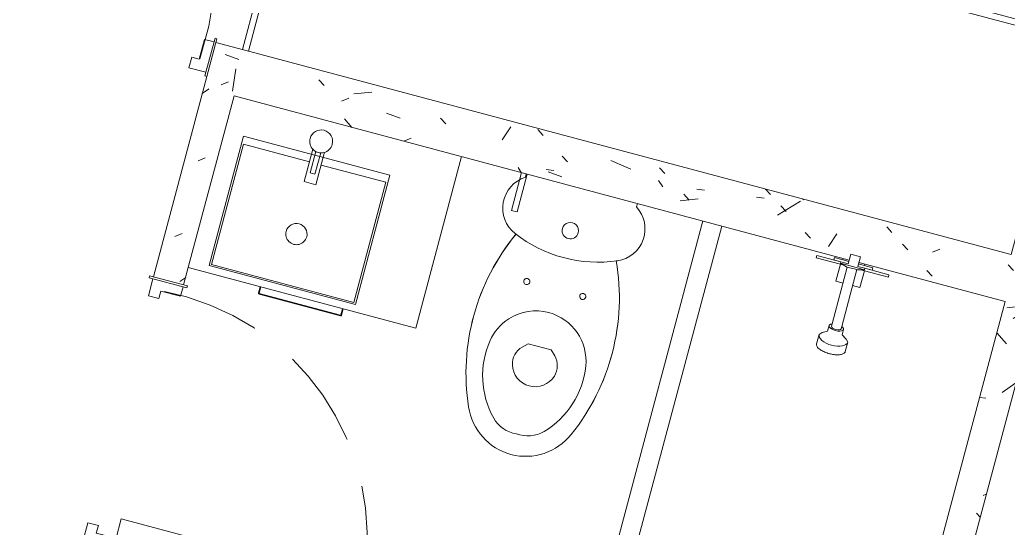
# Model space of a CAD drawing. Header units: metres. Extents: x 689715 to 690980, y 1005284 to 1006835.
# Drawn here: x 690892.673 to 690895.2, y 1005640.16 to 1005641.459 of the extents above; entities that cross this region are included whole.
import ezdxf

# ---------------------------------------------------------------- set-up
doc = ezdxf.new("R2010")
doc.units = ezdxf.units.M
doc.linetypes.add('HIDDEN', pattern=[0.375, 0.25, -0.125])
doc.linetypes.add('PHANTOM', pattern=[2.5, 1.25, -0.25, 0.25, -0.25, 0.25, -0.25])
doc.layers.add('0_HUELLAS CASAS CASTILLA', color=1, linetype='Continuous')
doc.layers.add('0_NUMERO DE LOTE FASE V', color=3, linetype='Continuous')
for name, color, linetype, lineweight in [('Accesorios de tuberías', 7, 'Continuous', 13), ('Aparatos sanitarios', 8, 'Continuous', 13), ('Líneas ocultas', 7, 'HIDDEN', 13), ('Muebles de obra', 8, 'Continuous', 13), ('Muros', 7, 'Continuous', 13), ('Patrón de corte', 7, 'Continuous', 13), ('Puertas', 7, 'Continuous', 13), ('Suelos', 7, 'Continuous', 9)]:
    doc.layers.add(name, color=color, linetype=linetype, lineweight=lineweight)
pattern_1 = [(49.99999999999996, (0, -2.328306436538696e-10), (0.4377584771638401, -0.03836033982117172), [0.04599999999999997, -0.5029999999999996]), (354.9999999999999, (0, -2.328306436538696e-10), (-0.0843952140696779, 0.4580987315439033), [0.037, -0.402]), (100.451, (0.03600000008009374, -0.003000000258907676), (0.3526758939897786, 0.4199401312074266), [0.03899999999999999, -0.427]), (46.18399999999996, (0, 0.121999999973923), (0.6506308650644553, -0.1004214988211121), [0.06899999999999998, -0.7539999999999997]), (96.63599999999995, (0.05400000012014061, 0.113999999826774), (0.570191611846052, 0.5938707988951815), [0.058, -0.6409999999999998]), (351.1839999999999, (0, 0.121999999973923), (0.5697220635397624, 0.5936975411065765), [0.05499999999999999, -0.6039999999999999]), (21, (0.06099999987054616, 0.09100000001490116), (0.3642747293136029, -0.245780230253577), [0.04599999999999997, -0.5029999999999996]), (326, (0.06099999987054616, 0.09100000001490116), (0.1482769546615402, 0.4415777901075864), [0.03699999999999999, -0.4019999999999999]), (71.451, (0.09099999989848584, 0.07100000022910535), (0.512048302653334, 0.1963072483374968), [0.03900000000000001, -0.4270000000000002]), (37.49999999999998, (0, -2.328306436538696e-10), (0.007375797972208928, 0.2022933454275577), [0.02, -0.3769999999999999, 0.02, -0.3879999999999999, -0.4039999999999999]), (37.49999999999998, (0, -2.328306436538696e-10), (0.007375797972208928, 0.2022933454275577), [-0.8059999999999998, 0.02, -0.384]), (7.49999999999994, (0, -2.328306436538696e-10), (0.1600503399492728, 0.2399435114399267), [0.02, -0.2129999999999999, 0.02, -0.3679999999999999, -0.154]), (7.49999999999994, (0, -2.328306436538696e-10), (0.1600503399492728, 0.2399435114399267), [-0.6209999999999999, 0.02, -0.134]), (327.5, (-0.136000000173226, -2.328306436538696e-10), (0.325416223879766, -0.01404568388630395), [0.02, -0.132, 0.02, -0.455, -0.6309999999999999]), (327.5, (-0.136000000173226, -2.328306436538696e-10), (0.325416223879766, -0.01404568388630395), [-0.6279999999999999, 0.02, -0.6109999999999999]), (317.4999999999999, (-0.1970000000437722, -2.328306436538696e-10), (0.3554815006055005, 0.06081860510782444), [0.01999999999999999, -0.1779999999999999, 0.01999999999999999, -0.2959999999999999, -0.4479999999999997]), (317.4999999999999, (-0.1970000000437722, -2.328306436538696e-10), (0.3554815006055005, 0.06081860510782444), [-0.5139999999999997, 0.01999999999999999, -0.4279999999999998])]

# ---------------------------------------------------------------- blocks, each defined once
blk = doc.blocks.new('MUEBLE DE BAÑO - TIPO 0_60-1363452-PLANO CLAVE _8 CASAS EN HILERA_ - Dependent 1')
at = {"layer": 'Muebles de obra'}
for p, q in [((-0.1099999999999944, -0.5304999999999986), (-0.1099999999999946, -0.5140000000000009)), ((-0.1079999999999944, -0.5304999999999986), (-0.1079999999999946, -0.5140000000000009)), ((0.1080000000000054, -0.5140000000000032), (0.1080000000000055, -0.5304999999999966)), ((0.1100000000000056, -0.5304999999999965), (0.1100000000000054, -0.5140000000000031)), ((0.1075000000000056, -0.5309999999999967), (-0.1074999999999945, -0.5309999999999987)), ((-0.1074999999999944, -0.5329999999999986), (0.1075000000000055, -0.5329999999999966))]:
    blk.add_line(p, q, dxfattribs=at)
for centre, radius, start, end in [((-0.1074999999999945, -0.5304999999999988), 0.002499999999999945, 180.0000000000001, 269.9999999999995), ((-0.1074999999999945, -0.5304999999999988), 0.0004999999999999588, 180, 269.9999999999996), ((-0.1074999999999945, -0.5304999999999988), 0.0004999999999999588, 180, 269.9999999999996), ((0.1075000000000056, -0.5304999999999966), 0.0004999999999999866, 269.9999999999996, 0), ((0.1075000000000056, -0.5304999999999966), 0.002500000000000002, 269.9999999999996, 0), ((0.1075000000000056, -0.5304999999999966), 0.0004999999999999866, 269.9999999999996, 0)]:
    blk.add_arc(centre, radius, start, end, dxfattribs=at)
blk = doc.blocks.new('PV_PUERTA SENCILLA - _70 x 2_18-1542281-PLANO CLAVE _8 CASAS EN HILERA_ - Dependent 1')
at = {"layer": 'Líneas ocultas', "color": 253}
for p, q in [((0.268328635296462, 0.03999999999999443), (0.268328635296462, 0.6799999999999943)), ((0.319328635296462, 0.6799999999999943), (0.268328635296462, 0.6799999999999943)), ((0.319328635296462, 0.03999999999999443), (0.319328635296462, 0.6799999999999943)), ((0.319328635296462, 0.03999999999999443), (0.268328635296462, 0.03999999999999443))]:
    blk.add_line(p, q, dxfattribs=at)
blk.add_arc((0.3193286352964619, 0.03999999999996959), 0.6420288155526807, 94.55612975025167, 184.5561297502512, dxfattribs=at)
at = {"layer": 'Puertas', "color": 253}
for p, q in [((-0.3500000000000029, -0.05000000000000337), (-0.3500000000000031, 0.04999999999999664)), ((-0.3450000000000031, 0.04999999999999665), (-0.3500000000000031, 0.04999999999999664)), ((-0.3450000000000031, 0.04999999999999665), (-0.3450000000000029, -0.05000000000000335)), ((-0.3500000000000029, -0.05000000000000337), (-0.3450000000000029, -0.05000000000000335))]:
    blk.add_line(p, q, dxfattribs=at)
at = {"layer": 'Puertas', "color": 9, "lineweight": 9}
for p, q in [((-0.3200000000000046, 0.03999999999999669), (-0.3450000000000044, 0.03999999999999664)), ((-0.3200000000000046, -0.01225000000000924), (-0.3200000000000046, 0.03999999999999669)), ((0.3500000000000005, 0.039999999999998), (0.3200000000000018, 0.03999999999999788)), ((0.3200000000000018, 0.03999999999999788), (0.3200000000000018, -0.01225000000000803)), ((-0.3000000000000047, -0.01225000000000922), (-0.3200000000000046, -0.01225000000000924)), ((-0.3000000000000046, -0.04000000000000327), (-0.3000000000000047, -0.01225000000000922)), ((0.3200000000000018, -0.01225000000000803), (0.3000000000000016, -0.01225000000000808)), ((0.3000000000000016, -0.01225000000000808), (0.3000000000000017, -0.04000000000000205)), ((-0.3450000000000022, -0.04000000000000335), (-0.3000000000000046, -0.04000000000000327)), ((0.3000000000000017, -0.04000000000000205), (0.35, -0.04000000000000205))]:
    blk.add_line(p, q, dxfattribs=at)
blk = doc.blocks.new('PV_PUERTA SENCILLA - _90 x 2_17-1542279-PLANO CLAVE _8 CASAS EN HILERA_ - Dependent 1')
at = {"layer": 'Líneas ocultas', "color": 253}
for p, q in [((0.3683286352964649, 0.03999999999999443), (0.3683286352964649, 0.8799999999999943)), ((0.4193286352964649, 0.8799999999999943), (0.3683286352964649, 0.8799999999999943)), ((0.4193286352964649, 0.03999999999999443), (0.4193286352964649, 0.8799999999999943)), ((0.4193286352964649, 0.03999999999999443), (0.3683286352964649, 0.03999999999999443))]:
    blk.add_line(p, q, dxfattribs=at)
blk.add_arc((0.4193286352964647, 0.03999999999997304), 0.841546790142994, 93.47440736753113, 183.4744073675307, dxfattribs=at)
at = {"layer": 'Puertas', "color": 253}
for p, q in [((-0.4500000000000027, -0.05000000000000356), (-0.450000000000003, 0.04999999999999645)), ((-0.4450000000000029, 0.04999999999999647), (-0.450000000000003, 0.04999999999999645)), ((-0.4450000000000029, 0.04999999999999647), (-0.4450000000000027, -0.05000000000000354)), ((-0.4500000000000027, -0.05000000000000356), (-0.4450000000000027, -0.05000000000000354))]:
    blk.add_line(p, q, dxfattribs=at)
at = {"layer": 'Puertas', "color": 9, "lineweight": 9}
for p, q in [((-0.4200000000000045, 0.03999999999999649), (-0.4450000000000046, 0.03999999999999646)), ((-0.4200000000000044, -0.01225000000000943), (-0.4200000000000045, 0.03999999999999649)), ((0.4499484307344891, 0.03999999999999823), (0.4200000000000014, 0.03999999999999804)), ((0.4200000000000014, 0.03999999999999804), (0.4200000000000016, -0.01225000000000783)), ((-0.4000000000000044, -0.01225000000000941), (-0.4200000000000044, -0.01225000000000943)), ((-0.4000000000000044, -0.04000000000000346), (-0.4000000000000044, -0.01225000000000941)), ((0.4200000000000016, -0.01225000000000783), (0.4000000000000016, -0.0122500000000079)), ((0.4000000000000016, -0.0122500000000079), (0.4000000000000013, -0.04000000000000183)), ((-0.4450000000000042, -0.04000000000000354), (-0.4000000000000044, -0.04000000000000346)), ((0.4000000000000013, -0.04000000000000183), (0.4499484307344889, -0.04000000000000187))]:
    blk.add_line(p, q, dxfattribs=at)
blk = doc.blocks.new('PV_PUERTA SENCILLA - _90 x 2_17-1542280-PLANO CLAVE _8 CASAS EN HILERA_ - Dependent 1')
at = {"layer": 'Líneas ocultas', "color": 253}
for p, q in [((0.3683286352964649, -0.03999999999999443), (0.3683286352964649, -0.8799999999999943)), ((0.4193286352964649, -0.03999999999999443), (0.3683286352964649, -0.03999999999999443)), ((0.4193286352964649, -0.03999999999999443), (0.4193286352964649, -0.8799999999999943)), ((0.4193286352964649, -0.8799999999999943), (0.3683286352964649, -0.8799999999999943))]:
    blk.add_line(p, q, dxfattribs=at)
blk.add_arc((0.4193286352964647, -0.03999999999997304), 0.841546790142994, 176.525592632469, 266.5255926324685, dxfattribs=at)
at = {"layer": 'Puertas', "color": 253}
for p, q in [((-0.450000000000003, -0.04999999999999645), (-0.4500000000000027, 0.05000000000000356)), ((-0.4450000000000027, 0.05000000000000354), (-0.4500000000000027, 0.05000000000000356)), ((-0.4450000000000027, 0.05000000000000354), (-0.4450000000000029, -0.04999999999999647)), ((-0.450000000000003, -0.04999999999999645), (-0.4450000000000029, -0.04999999999999647))]:
    blk.add_line(p, q, dxfattribs=at)
at = {"layer": 'Puertas', "color": 9, "lineweight": 9}
for p, q in [((-0.4450000000000042, 0.04000000000000354), (-0.4000000000000044, 0.04000000000000346)), ((-0.4000000000000044, 0.04000000000000346), (-0.4000000000000044, 0.01225000000000941)), ((0.4000000000000013, 0.04000000000000183), (0.4499999999999998, 0.04000000000000187)), ((0.4000000000000016, 0.0122500000000079), (0.4000000000000013, 0.04000000000000183)), ((-0.4000000000000044, 0.01225000000000941), (-0.4200000000000044, 0.01225000000000943)), ((-0.4200000000000044, 0.01225000000000943), (-0.4200000000000045, -0.03999999999999649)), ((0.4200000000000016, 0.01225000000000783), (0.4000000000000016, 0.0122500000000079)), ((0.4200000000000014, -0.03999999999999804), (0.4200000000000016, 0.01225000000000783)), ((-0.4200000000000045, -0.03999999999999649), (-0.4450000000000039, -0.03999999999999646)), ((0.45, -0.03999999999999823), (0.4200000000000014, -0.03999999999999804))]:
    blk.add_line(p, q, dxfattribs=at)
blk = doc.blocks.new('PV_CLOSET - CLOSET DE 2_05-967114-PLANO CLAVE _8 CASAS EN HILERA_ - Dependent 1')
at = {"layer": 'Muebles de obra'}
for p, q in [((-1.025000000000001, 0), (-1.025000000000001, -0.585)), ((1.024999999999999, -0.585), (1.024999999999999, 0)), ((1.008999999999999, -2.97788460557058e-15), (-1.008999999999996, -2.97788460557058e-15)), ((-1.008999999999996, -2.97788460557058e-15), (-1.008999999999996, -0.5690000000000002)), ((1.008999999999999, -0.5690000000000002), (1.008999999999999, -2.97788460557058e-15)), ((-1.008999999999965, -0.569), (-0.01600000000000015, -0.569)), ((-1.008999999999965, -0.569), (-1.008999999999965, -0.5849999999999996)), ((-0.01600000000000015, -0.5849999999999996), (-0.01600000000000015, -0.569)), ((0.01600000000000015, -0.569), (1.009000000000036, -0.569)), ((0.01600000000000015, -0.5849999999999996), (0.01600000000000015, -0.569)), ((1.009000000000036, -0.569), (1.009000000000036, -0.5849999999999996)), ((-1.025, -0.585), (1.024999999999998, -0.585)), ((-1.025, -0.5999999999999999), (-1.025, -0.585)), ((1.024999999999998, -0.5999999999999999), (-1.025, -0.5999999999999999)), ((1.024999999999998, -0.585), (1.024999999999998, -0.5999999999999999))]:
    blk.add_line(p, q, dxfattribs=at)
at = {"layer": 'Muebles de obra', "flags": 128}
for points in [[(-0.5724999999999998, -0.6000000000000845), (-0.5724999999999998, -0.6015995733675489), (-0.5724999999999998, -0.6031965877588517), (-0.5724999999999998, -0.604788488291641), (-0.5724999999999998, -0.6063727282646542), (-0.5724999999999998, -0.6079467732318885), (-0.5724999999999998, -0.6095081050571697), (-0.5724999999999998, -0.6110542259426495), (-0.5724999999999998, -0.6125826624247305), (-0.5724999999999998, -0.6140909693310896), (-0.5724999999999998, -0.6155767336924325), (-0.5724999999999998, -0.6170375786027255), (-0.5724999999999998, -0.6184711670217448), (-0.5724999999999998, -0.619875205513833), (-0.5724999999999998, -0.6212474479169198), (-0.5724999999999998, -0.6225856989358857), (-0.5724999999999998, -0.6238878176545807), (-0.5724999999999998, -0.6251517209608236), (-0.5724999999999998, -0.6263753868789437), (-0.5724999999999998, -0.627556857804506), (-0.5724999999999998, -0.6286942436360646), (-0.5725000000000041, -0.6297857247989201), (-0.5725000000000041, -0.6308295551560439), (-0.5725000000000041, -0.6318240648015394), (-0.5725000000000041, -0.6327676627321233), (-0.5725000000000041, -0.6336588393924021), (-0.5725000000000041, -0.6344961690898181), (-0.5725000000000041, -0.6352783122754831), (-0.5725000000000041, -0.6360040176871449), (-0.5725000000000041, -0.6366721243509552), (-0.5725000000000041, -0.637281563438774), (-0.5725000000000041, -0.6378313599780676), (-0.5725000000000041, -0.6383206344116542), (-0.5725000000000041, -0.6387486040048154), (-0.5725000000000041, -0.6391145840974979), (-0.5725000000000041, -0.639417989199623), (-0.5725000000000041, -0.6396583339277534), (-0.5725000000000041, -0.6398352337815915), (-0.5725000000000041, -0.6399484057591059), (-0.5725000000000041, -0.6399976688092832)], [(-0.5525000000000043, -0.6400000000000841), (-0.5525000000000043, -0.6399680042665234), (-0.5525000000000043, -0.6398720682521891), (-0.5525000000000043, -0.6397123454342387), (-0.5525000000000043, -0.6394890913351116), (-0.5525000000000043, -0.6392026631137345), (-0.5525000000000043, -0.6388535189941675), (-0.5525000000000043, -0.6384422175325151), (-0.5525000000000043, -0.6379694167233831), (-0.5525000000000043, -0.6374358729472005), (-0.5525000000000043, -0.6368424397601992), (-0.5525000000000043, -0.6361900665288819), (-0.5525000000000043, -0.6354797969112558), (-0.5525000000000043, -0.6347127671871918), (-0.5525000000000043, -0.6338902044406223), (-0.5525000000000043, -0.6330134245964718), (-0.5525000000000043, -0.6320838303154571), (-0.5525000000000043, -0.6311029087501226), (-0.5525000000000043, -0.6300722291657226), (-0.5525000000000043, -0.6289934404297214), (-0.5525000000000043, -0.6278682683739706), (-0.5525000000000043, -0.6266985130337375), (-0.5525000000000043, -0.6254860457680281), (-0.5525000000000043, -0.6242328062658236), (-0.5525000000000043, -0.6229407994429831), (-0.5525000000000043, -0.6216120922348115), (-0.5525000000000043, -0.6202488102893964), (-0.5525000000000043, -0.618853134567033), (-0.5525000000000043, -0.6174272978511524), (-0.5525000000000043, -0.6159735811763355), (-0.5525000000000043, -0.6144943101791517), (-0.5525000000000043, -0.6129918513776361), (-0.5525000000000043, -0.6114686083853648), (-0.5525000000000043, -0.6099270180661804), (-0.5525000000000043, -0.6083695466357412), (-0.5525000000000043, -0.6067986857160942), (-0.5525000000000043, -0.6052169483496108), (-0.5525000000000043, -0.603626864978659), (-0.5525000000000043, -0.6020309793974278), (-0.5525000000000043, -0.6004318446824171), (-0.5525000000000043, -0.6000000000000845)], [(-0.4725000000000139, -0.6000000000000801), (-0.4725000000000139, -0.6015995733675467), (-0.4725000000000139, -0.6031965877588473), (-0.4725000000000139, -0.6047884882916389), (-0.4725000000000139, -0.6063727282646498), (-0.4725000000000139, -0.6079467732318842), (-0.4725000000000139, -0.6095081050571654), (-0.4725000000000139, -0.6110542259426451), (-0.4725000000000139, -0.6125826624247261), (-0.4725000000000139, -0.6140909693310853), (-0.4725000000000139, -0.6155767336924282), (-0.4725000000000139, -0.6170375786027211), (-0.4725000000000139, -0.6184711670217404), (-0.4725000000000139, -0.6198752055138308), (-0.4725000000000139, -0.6212474479169176), (-0.4725000000000139, -0.6225856989358813), (-0.4725000000000139, -0.6238878176545763), (-0.4725000000000139, -0.6251517209608214), (-0.4725000000000139, -0.6263753868789393), (-0.4725000000000139, -0.6275568578045038), (-0.4725000000000139, -0.6286942436360624), (-0.4725000000000139, -0.6297857247989158), (-0.4725000000000139, -0.6308295551560396), (-0.4725000000000139, -0.6318240648015373), (-0.4725000000000139, -0.632767662732121), (-0.4725000000000139, -0.6336588393923978), (-0.4725000000000139, -0.6344961690898159), (-0.4725000000000139, -0.6352783122754788), (-0.4725000000000139, -0.6360040176871428), (-0.4725000000000139, -0.6366721243509509), (-0.4725000000000139, -0.6372815634387696), (-0.4725000000000139, -0.6378313599780633), (-0.4725000000000139, -0.6383206344116499), (-0.4725000000000139, -0.638748604004811), (-0.4725000000000139, -0.6391145840974936), (-0.4725000000000139, -0.6394179891996187), (-0.4725000000000139, -0.6396583339277491), (-0.4725000000000139, -0.6398352337815871), (-0.4725000000000139, -0.6399484057591038), (-0.4725000000000139, -0.6399976688092811)], [(-0.4525000000000141, -0.6400000000000797), (-0.4525000000000141, -0.6399680042665191), (-0.4525000000000141, -0.6398720682521848), (-0.4525000000000141, -0.6397123454342344), (-0.4525000000000141, -0.6394890913351072), (-0.4525000000000141, -0.6392026631137302), (-0.4525000000000141, -0.6388535189941632), (-0.4525000000000141, -0.6384422175325107), (-0.4525000000000141, -0.6379694167233788), (-0.4525000000000141, -0.6374358729471962), (-0.4525000000000141, -0.636842439760197), (-0.4525000000000141, -0.6361900665288776), (-0.4525000000000141, -0.6354797969112514), (-0.4525000000000141, -0.6347127671871853), (-0.4525000000000141, -0.6338902044406179), (-0.4525000000000141, -0.6330134245964675), (-0.4525000000000141, -0.6320838303154528), (-0.4525000000000141, -0.6311029087501183), (-0.4525000000000141, -0.6300722291657183), (-0.4525000000000141, -0.628993440429717), (-0.4525000000000141, -0.6278682683739663), (-0.4525000000000141, -0.6266985130337331), (-0.4525000000000141, -0.6254860457680238), (-0.4525000000000141, -0.6242328062658192), (-0.4525000000000141, -0.6229407994429788), (-0.4525000000000141, -0.6216120922348072), (-0.4525000000000141, -0.620248810289392), (-0.4525000000000141, -0.6188531345670286), (-0.4525000000000141, -0.617427297851148), (-0.4525000000000141, -0.6159735811763312), (-0.4525000000000141, -0.6144943101791474), (-0.4525000000000141, -0.6129918513776318), (-0.4525000000000141, -0.6114686083853604), (-0.4525000000000141, -0.609927018066176), (-0.4525000000000141, -0.6083695466357368), (-0.4525000000000141, -0.606798685716092), (-0.4525000000000141, -0.6052169483496065), (-0.4525000000000141, -0.6036268649786547), (-0.4525000000000141, -0.6020309793974234), (-0.4525000000000141, -0.6004318446824127), (-0.4525000000000141, -0.6000000000000801)], [(0.4524999999999837, -0.6000000000000867), (0.4524999999999837, -0.601599573367551), (0.4524999999999837, -0.6031965877588539), (0.4524999999999837, -0.6047884882916432), (0.4524999999999837, -0.6063727282646564), (0.4524999999999837, -0.6079467732318885), (0.4524999999999837, -0.6095081050571719), (0.4524999999999837, -0.6110542259426495), (0.4524999999999837, -0.6125826624247305), (0.4524999999999837, -0.6140909693310896), (0.4524999999999837, -0.6155767336924325), (0.4524999999999837, -0.6170375786027255), (0.4524999999999837, -0.6184711670217469), (0.4524999999999837, -0.6198752055138351), (0.4524999999999837, -0.6212474479169219), (0.4524999999999837, -0.6225856989358857), (0.4524999999999837, -0.6238878176545807), (0.4524999999999837, -0.6251517209608236), (0.4524999999999837, -0.6263753868789459), (0.4524999999999837, -0.6275568578045081), (0.4524999999999837, -0.6286942436360667), (0.4524999999999837, -0.6297857247989201), (0.4524999999999837, -0.6308295551560439), (0.4524999999999837, -0.6318240648015394), (0.4524999999999837, -0.6327676627321254), (0.4524999999999837, -0.6336588393923999), (0.4524999999999837, -0.6344961690898202), (0.4524999999999837, -0.6352783122754831), (0.4524999999999837, -0.6360040176871471), (0.4524999999999837, -0.6366721243509574), (0.4524999999999837, -0.637281563438774), (0.4524999999999837, -0.6378313599780676), (0.4524999999999837, -0.6383206344116542), (0.4524999999999837, -0.6387486040048175), (0.4524999999999837, -0.6391145840975), (0.4524999999999837, -0.6394179891996251), (0.4524999999999837, -0.6396583339277534), (0.4524999999999837, -0.6398352337815915), (0.4524999999999837, -0.6399484057591082), (0.4524999999999837, -0.6399976688092832)], [(0.4724999999999792, -0.6400000000000863), (0.4724999999999792, -0.6399680042665257), (0.4724999999999792, -0.6398720682521912), (0.4724999999999792, -0.6397123454342409), (0.4724999999999792, -0.6394890913351116), (0.4724999999999792, -0.6392026631137367), (0.4724999999999792, -0.6388535189941675), (0.4724999999999792, -0.6384422175325173), (0.4724999999999792, -0.6379694167233831), (0.4724999999999792, -0.6374358729472027), (0.4724999999999792, -0.6368424397602014), (0.4724999999999792, -0.6361900665288841), (0.4724999999999792, -0.635479796911258), (0.4724999999999792, -0.6347127671871918), (0.4724999999999792, -0.6338902044406223), (0.4724999999999792, -0.6330134245964718), (0.4724999999999792, -0.6320838303154571), (0.4724999999999792, -0.6311029087501226), (0.4724999999999792, -0.6300722291657205), (0.4724999999999792, -0.6289934404297214), (0.4724999999999792, -0.6278682683739727), (0.4724999999999792, -0.6266985130337375), (0.4724999999999792, -0.6254860457680281), (0.4724999999999792, -0.6242328062658258), (0.4724999999999792, -0.6229407994429831), (0.4724999999999792, -0.6216120922348115), (0.4724999999999792, -0.6202488102893964), (0.4724999999999792, -0.6188531345670351), (0.4724999999999835, -0.6174272978511546), (0.4724999999999835, -0.6159735811763376), (0.4724999999999835, -0.6144943101791539), (0.4724999999999835, -0.6129918513776361), (0.4724999999999835, -0.6114686083853625), (0.4724999999999835, -0.6099270180661804), (0.4724999999999835, -0.6083695466357434), (0.4724999999999835, -0.6067986857160942), (0.4724999999999835, -0.6052169483496129), (0.4724999999999835, -0.6036268649786569), (0.4724999999999835, -0.60203097939743), (0.4724999999999835, -0.6004318446824171), (0.4724999999999835, -0.6000000000000867)], [(0.5525, -0.6000000000000824), (0.5525, -0.6015995733675467), (0.5525, -0.6031965877588495), (0.5525, -0.6047884882916389), (0.5525, -0.606372728264652), (0.5525, -0.6079467732318842), (0.5525, -0.6095081050571676), (0.5525, -0.6110542259426451), (0.5525, -0.6125826624247261), (0.5525, -0.6140909693310853), (0.5525, -0.6155767336924282), (0.5525, -0.6170375786027211), (0.5525, -0.6184711670217425), (0.5525, -0.6198752055138308), (0.5525, -0.6212474479169176), (0.5525, -0.6225856989358813), (0.5525, -0.6238878176545785), (0.5525, -0.6251517209608193), (0.5525, -0.6263753868789416), (0.5525, -0.6275568578045038), (0.5525, -0.6286942436360624), (0.5525, -0.6297857247989158), (0.5525, -0.6308295551560396), (0.5525, -0.6318240648015351), (0.5525, -0.632767662732121), (0.5525, -0.6336588393923955), (0.5525, -0.6344961690898159), (0.5525, -0.6352783122754788), (0.5525, -0.6360040176871428), (0.5525, -0.6366721243509531), (0.5525, -0.6372815634387696), (0.5525, -0.6378313599780633), (0.5525, -0.638320634411652), (0.5525, -0.6387486040048131), (0.5525, -0.6391145840974957), (0.5525, -0.6394179891996208), (0.5525, -0.6396583339277491), (0.5525, -0.6398352337815871), (0.5525, -0.6399484057591038), (0.5525, -0.6399976688092789)], [(0.5724999999999998, -0.640000000000082), (0.5724999999999998, -0.6399680042665213), (0.5724999999999998, -0.6398720682521869), (0.5724999999999998, -0.6397123454342366), (0.5724999999999998, -0.6394890913351072), (0.5724999999999998, -0.6392026631137324), (0.5724999999999998, -0.6388535189941632), (0.5724999999999998, -0.638442217532513), (0.5724999999999998, -0.6379694167233788), (0.5724999999999998, -0.6374358729471984), (0.5724999999999998, -0.636842439760197), (0.5724999999999998, -0.6361900665288798), (0.5724999999999998, -0.6354797969112537), (0.5724999999999998, -0.6347127671871875), (0.5724999999999998, -0.6338902044406179), (0.5724999999999998, -0.6330134245964675), (0.5724999999999998, -0.6320838303154528), (0.5724999999999998, -0.6311029087501183), (0.5724999999999998, -0.6300722291657161), (0.5724999999999998, -0.6289934404297193), (0.5724999999999998, -0.6278682683739684), (0.5724999999999998, -0.6266985130337331), (0.5724999999999998, -0.6254860457680259), (0.5724999999999998, -0.6242328062658214), (0.5724999999999998, -0.6229407994429788), (0.5724999999999998, -0.6216120922348072), (0.5724999999999998, -0.620248810289392), (0.5724999999999998, -0.6188531345670307), (0.5724999999999998, -0.6174272978511502), (0.5724999999999998, -0.6159735811763333), (0.5724999999999998, -0.6144943101791496), (0.5724999999999998, -0.6129918513776318), (0.5724999999999998, -0.6114686083853604), (0.5724999999999998, -0.6099270180661782), (0.5724999999999998, -0.6083695466357391), (0.5724999999999998, -0.6067986857160899), (0.5724999999999998, -0.6052169483496086), (0.5724999999999998, -0.6036268649786526), (0.5724999999999998, -0.6020309793974257), (0.5724999999999998, -0.6004318446824127), (0.5724999999999998, -0.6000000000000824)], [(-0.5725000000000041, -0.6400000000000841), (-0.5725000000000041, -0.6399680042665234), (-0.5725000000000041, -0.6398720682521891), (-0.5725000000000041, -0.6397123454342387), (-0.5725000000000041, -0.6394890913351093), (-0.5725000000000041, -0.6392026631137345), (-0.5725000000000041, -0.6388535189941654), (-0.5725000000000041, -0.6384422175325151), (-0.5725000000000041, -0.637969416723381), (-0.5725000000000041, -0.6374358729472005), (-0.5725000000000041, -0.6368424397601992), (-0.5725000000000041, -0.6361900665288819)], [(-0.5690122966052811, -0.6475888070818927), (-0.569310558805073, -0.6473223144403876), (-0.5695979255636253, -0.6470441076577863), (-0.5698739371554157, -0.6467546318055968), (-0.5701381520207804, -0.6464543499834295), (-0.5703901474722987, -0.6461437425781411), (-0.5706295203709999, -0.6458233064953257), (-0.5708558877713192, -0.6454935543643558), (-0.5710688875336932, -0.6451550137182994), (-0.5712681789039494, -0.6448082261499696), (-0.5714534430583962, -0.6444537464455015), (-0.5716243836139266, -0.6440921416968056), (-0.5717807271020977, -0.6437239903943339), (-0.5719222234066911, -0.6433498815016432), (-0.5720486461637976, -0.642970413513152), (-0.5721597931239845, -0.6425861934966975), (-0.572255486475817, -0.6421978361223357), (-0.5723355731303453, -0.6418059626790267), (-0.5723999249660053, -0.6414112000806836), (-0.5724484390336011, -0.64101417986325), (-0.5724810377209569, -0.6406155371743839), (-0.5724976688771315, -0.6402159097573457), (-0.5725000000000041, -0.6400000000000841)], [(-0.5525000000000043, -0.6400000000000841), (-0.5525079989333972, -0.6403998933419512), (-0.5525319829369797, -0.6407991469397769), (-0.5525719136414646, -0.6411971220729721), (-0.5526277271662459, -0.6415931820662282), (-0.5526993342215912, -0.6419866933080356), (-0.5527866202514851, -0.6423770262643543), (-0.5528894456168977, -0.6427635564857248), (-0.5530076458191802, -0.6431456656062461), (-0.553141031763223, -0.6435227423328354), (-0.553289390059975, -0.6438941834231716), (-0.5534524833678054, -0.6442593946507449), (-0.5536300507722142, -0.6446177917554986), (-0.553821808203229, -0.6449688013785217), (-0.5540274488898682, -0.6453118619792935), (-0.5542466438509079, -0.645646424734036), (-0.5544790424211611, -0.6459719544137081), (-0.5547242728124969, -0.6462879302402689), (-0.5549819427085952, -0.646593846719801), (-0.5552516398925983, -0.64688921445119), (-0.5555329329065327, -0.6471735609090796), (-0.5558253717415904, -0.647446431199792), (-0.5561284885580183, -0.6477073887890761), (-0.55644179843357, -0.64795601620045), (-0.5567648001392806, -0.6481919156830949), (-0.5570969769413214, -0.6484147098481656), (-0.5574377974276731, -0.6486240422725175), (-0.5577867163582677, -0.6488195780689349), (-0.5581431755372384, -0.6490010044218497), (-0.558506604705942, -0.649168031087804), (-0.5588764224552364, -0.6493203908597565), (-0.5592520371556147, -0.6494578399945821), (-0.5596328479036842, -0.649580158602977), (-0.560018245483483, -0.6496871510012678), (-0.5604076133410911, -0.6497786460244396), (-0.5608003285710056, -0.6498544972999692), (-0.5611957629126205, -0.6499145834820003), (-0.5615932837553617, -0.6499588084454614), (-0.5619922551506695, -0.6499871014398405), (-0.5623920388294217, -0.6499994172023832), (-0.5627919952230206, -0.6499957360304996), (-0.563191484486543, -0.649976063813276), (-0.5635898675224037, -0.6499404320220667), (-0.5639865070027216, -0.6498888976601324), (-0.564380768388934, -0.64982154317146), (-0.5647720209469326, -0.6497384763088657), (-0.565159638756092, -0.6496398299616087), (-0.5655430017106058, -0.6495257619428007), (-0.5659214965115141, -0.6493964547369373), (-0.566294517647885, -0.6492521152079661), (-0.5666614683654781, -0.6490929742683428), (-0.5670217616214138, -0.6489192865096176), (-0.5673748210233471, -0.6487313297951601)], [(-0.5525000000000043, -0.6383206344116542), (-0.5525000000000043, -0.6387486040048154), (-0.5525000000000043, -0.6391145840974979), (-0.5525000000000043, -0.639417989199623), (-0.5525000000000043, -0.6396583339277534), (-0.5525000000000043, -0.6398352337815915), (-0.5525000000000043, -0.6399484057591059), (-0.5525000000000043, -0.6399976688092854)], [(-0.4725000000000139, -0.6400000000000797), (-0.4725000000000139, -0.6399680042665191), (-0.4725000000000139, -0.6398720682521848), (-0.4725000000000139, -0.6397123454342344), (-0.4725000000000139, -0.6394890913351072), (-0.4725000000000139, -0.6392026631137302), (-0.4725000000000139, -0.6388535189941632), (-0.4725000000000139, -0.6384422175325107), (-0.4725000000000139, -0.6379694167233788)], [(-0.4574377974276871, -0.6486240422725131), (-0.4577867163582774, -0.6488195780689305), (-0.4581431755372481, -0.6490010044218454), (-0.4585066047059518, -0.6491680310877996), (-0.4588764224552505, -0.6493203908597521), (-0.4592520371556288, -0.6494578399945777), (-0.4596328479036939, -0.6495801586029727), (-0.4600182454834927, -0.6496871510012635), (-0.4604076133411009, -0.6497786460244352), (-0.4608003285710111, -0.649854497299967), (-0.4611957629126303, -0.6499145834819959), (-0.4615932837553715, -0.6499588084454571), (-0.4619922551506793, -0.6499871014398362), (-0.4623920388294314, -0.6499994172023789), (-0.4627919952230261, -0.6499957360304953), (-0.4631914844865527, -0.6499760638132717), (-0.4635898675224134, -0.6499404320220624), (-0.463986507002727, -0.649888897660128), (-0.4643807683889437, -0.6498215431714557), (-0.4647720209469423, -0.6497384763088635), (-0.4651596387561017, -0.6496398299616044), (-0.4655430017106112, -0.6495257619427963), (-0.4659214965115239, -0.649396454736933), (-0.4662945176478948, -0.6492521152079618), (-0.4666614683654836, -0.6490929742683385), (-0.4670217616214235, -0.6489192865096133), (-0.4673748210233569, -0.6487313297951558), (-0.4677200817515618, -0.6485294048156081), (-0.4680569914625179, -0.6483138346078682), (-0.4683850111725653, -0.6480849640382766), (-0.4687036161201434, -0.6478431592509245), (-0.4690122966052908, -0.6475888070818905), (-0.469310558805087, -0.6473223144403832), (-0.469597925563635, -0.647044107657782), (-0.4698739371554254, -0.6467546318055925), (-0.4701381520207901, -0.6464543499834252), (-0.4703901474723127, -0.6461437425781368), (-0.470629520371014, -0.6458233064953214), (-0.470855887771329, -0.6454935543643515), (-0.471068887533703, -0.6451550137182951), (-0.4712681789039592, -0.6448082261499652), (-0.4714534430584059, -0.6444537464454992), (-0.4716243836139321, -0.6440921416968013), (-0.4717807271021075, -0.6437239903943317), (-0.4719222234066965, -0.643349881501641), (-0.4720486461638116, -0.6429704135131477), (-0.4721597931239898, -0.6425861934966932), (-0.4722554864758224, -0.6421978361223314), (-0.4723355731303508, -0.6418059626790223), (-0.4723999249660194, -0.6414112000806793), (-0.4724484390336108, -0.6410141798632457), (-0.4724810377209667, -0.6406155371743796), (-0.4724976688771456, -0.6402159097573413), (-0.4725000000000139, -0.6400000000000797)], [(-0.4525000000000141, -0.6400000000000797), (-0.4525079989334026, -0.6403998933419469), (-0.4525319829369895, -0.6407991469397726), (-0.4525719136414787, -0.64119712207297), (-0.4526277271662556, -0.6415931820662238), (-0.4526993342216009, -0.6419866933080313), (-0.4527866202514905, -0.64237702626435), (-0.4528894456169074, -0.6427635564857205), (-0.4530076458191898, -0.6431456656062418), (-0.4531410317632328, -0.643522742332831), (-0.4532893900599848, -0.6438941834231673), (-0.4534524833678109, -0.6442593946507406), (-0.4536300507722195, -0.6446177917554943), (-0.4538218082032388, -0.6449688013785174), (-0.4540274488898822, -0.6453118619792891), (-0.4542466438509177, -0.6456464247340317), (-0.4544790424211708, -0.6459719544137038), (-0.4547242728125023, -0.6462879302402667), (-0.454981942708605, -0.6465938467197967), (-0.4552516398926036, -0.6468892144511856), (-0.4555329329065425, -0.6471735609090753), (-0.4558253717416002, -0.6474464311997876)], [(-0.4525000000000141, -0.6360040176871405), (-0.4525000000000141, -0.6366721243509509), (-0.4525000000000141, -0.6372815634387696), (-0.4525000000000141, -0.6378313599780633), (-0.4525000000000141, -0.6383206344116499), (-0.4525000000000141, -0.638748604004811), (-0.4525000000000141, -0.6391145840974936), (-0.4525000000000141, -0.6394179891996187), (-0.4525000000000141, -0.6396583339277491), (-0.4525000000000141, -0.6398352337815871), (-0.4525000000000141, -0.6399484057591038), (-0.4525000000000141, -0.6399976688092811)], [(0.4524999999999837, -0.6400000000000863), (0.4524999999999837, -0.6399680042665234), (0.4524999999999837, -0.6398720682521912), (0.4524999999999837, -0.6397123454342409), (0.4524999999999837, -0.6394890913351116), (0.4524999999999837, -0.6392026631137367), (0.4524999999999837, -0.6388535189941675), (0.4524999999999837, -0.6384422175325151), (0.4524999999999837, -0.6379694167233831)], [(0.4675622025723105, -0.6486240422725197), (0.4672132836417202, -0.6488195780689349), (0.4668568244627496, -0.6490010044218519), (0.4664933952940459, -0.649168031087804), (0.4661235775447515, -0.6493203908597586), (0.4657479628443732, -0.6494578399945798), (0.4653671520962994, -0.649580158602977), (0.4649817545165049, -0.6496871510012678), (0.4645923866588967, -0.6497786460244375), (0.4641996714289823, -0.6498544972999714), (0.4638042370873631, -0.6499145834820024), (0.4634067162446262, -0.6499588084454635), (0.4630077448493184, -0.6499871014398427), (0.4626079611705619, -0.6499994172023854), (0.4622080047769673, -0.6499957360305018), (0.4618085155134406, -0.6499760638132782), (0.4614101324775842, -0.6499404320220646), (0.4610134929972663, -0.6498888976601324), (0.4606192316110539, -0.6498215431714621), (0.460227979053051, -0.6497384763088678), (0.4598403612438916, -0.6496398299616087), (0.4594569982893821, -0.6495257619428029), (0.4590785034884738, -0.6493964547369394), (0.4587054823521029, -0.6492521152079682), (0.4583385316345097, -0.6490929742683407), (0.4579782383785698, -0.6489192865096176), (0.4576251789766364, -0.6487313297951601), (0.4572799182484358, -0.6485294048156146), (0.4569430085374753, -0.6483138346078725), (0.456614988827428, -0.648084964038281), (0.4562963838798586, -0.6478431592509288), (0.4559877033947069, -0.6475888070818948), (0.4556894411949106, -0.6473223144403876), (0.4554020744363626, -0.6470441076577863), (0.4551260628445679, -0.6467546318055968), (0.4548618479792075, -0.6464543499834295), (0.4546098525276892, -0.6461437425781433), (0.4543704796289837, -0.6458233064953257), (0.4541441122286686, -0.645493554364358), (0.4539311124662947, -0.6451550137182994), (0.4537318210960385, -0.6448082261499717), (0.4535465569415874, -0.6444537464455036), (0.4533756163860613, -0.6440921416968056), (0.4532192728978858, -0.643723990394336), (0.4530777765932968, -0.6433498815016453), (0.452951353836186, -0.6429704135131541), (0.4528402068760035, -0.6425861934966975), (0.4527445135241709, -0.6421978361223357), (0.4526644268696425, -0.6418059626790288), (0.4526000750339782, -0.6414112000806859), (0.4525515609663869, -0.6410141798632523), (0.4525189622790309, -0.6406155371743861), (0.4525023311228564, -0.6402159097573478), (0.4524999999999837, -0.6400000000000863)], [(0.4724999999999792, -0.6400000000000863), (0.4724920010665907, -0.6403998933419512), (0.4724680170630082, -0.6407991469397769), (0.4724280863585233, -0.6411971220729743), (0.4723722728337377, -0.6415931820662282), (0.4723006657783967, -0.6419866933080356), (0.4722133797485028, -0.6423770262643564), (0.4721105543830902, -0.6427635564857269), (0.4719923541808034, -0.6431456656062483), (0.4718589682367605, -0.6435227423328354), (0.4717106099400128, -0.6438941834231716), (0.4715475166321825, -0.644259394650747), (0.4713699492277738, -0.6446177917555007), (0.4711781917967588, -0.6449688013785239), (0.4709725511101197, -0.6453118619792935), (0.4707533561490799, -0.645646424734036), (0.4705209575788268, -0.6459719544137081), (0.4702757271874911, -0.646287930240271), (0.4700180572913926, -0.6465938467197989), (0.4697483601073896, -0.6468892144511922), (0.4694670670934551, -0.6471735609090818), (0.4691746282583975, -0.6474464311997941)], [(0.4724999999999792, -0.6360040176871471), (0.4724999999999792, -0.6366721243509574), (0.4724999999999792, -0.637281563438774), (0.4724999999999792, -0.6378313599780676), (0.4724999999999792, -0.6383206344116542), (0.4724999999999792, -0.6387486040048175), (0.4724999999999792, -0.6391145840975), (0.4724999999999792, -0.6394179891996251), (0.4724999999999792, -0.6396583339277534), (0.4724999999999792, -0.6398352337815915), (0.4724999999999792, -0.6399484057591082), (0.4724999999999792, -0.6399976688092832)], [(0.5525, -0.640000000000082), (0.5525, -0.6399680042665191), (0.5525, -0.6398720682521869), (0.5525, -0.6397123454342344), (0.5525, -0.6394890913351072), (0.5525, -0.6392026631137324), (0.5525, -0.6388535189941632), (0.5525, -0.638442217532513), (0.5525, -0.6379694167233788), (0.5525, -0.6374358729471984), (0.5525, -0.6368424397601948), (0.5525, -0.6361900665288798)], [(0.5559877033947231, -0.6475888070818905), (0.5556894411949268, -0.6473223144403832), (0.5554020744363789, -0.647044107657782), (0.5551260628445884, -0.6467546318055925), (0.5548618479792194, -0.646454349983423), (0.5546098525277011, -0.646143742578139), (0.554370479629, -0.6458233064953214), (0.5541441122286849, -0.6454935543643536), (0.5539311124663109, -0.6451550137182972), (0.5537318210960548, -0.6448082261499674), (0.5535465569416036, -0.6444537464454992), (0.5533756163860776, -0.6440921416968013), (0.5532192728979064, -0.6437239903943317), (0.553077776593313, -0.643349881501641), (0.5529513538362022, -0.6429704135131498), (0.5528402068760198, -0.6425861934966932), (0.5527445135241914, -0.6421978361223314), (0.5526644268696631, -0.6418059626790245), (0.5526000750339944, -0.6414112000806815), (0.5525515609664031, -0.6410141798632478), (0.5525189622790472, -0.6406155371743818), (0.5525023311228683, -0.6402159097573434), (0.5525, -0.640000000000082)], [(0.5724999999999998, -0.640000000000082), (0.5724920010666112, -0.6403998933419469), (0.5724680170630244, -0.6407991469397726), (0.5724280863585353, -0.64119712207297), (0.5723722728337582, -0.6415931820662238), (0.572300665778413, -0.6419866933080313), (0.572213379748519, -0.6423770262643521), (0.5721105543831064, -0.6427635564857226), (0.5719923541808241, -0.643145665606244), (0.5718589682367767, -0.643522742332831), (0.5717106099400291, -0.6438941834231673), (0.5715475166321987, -0.6442593946507427), (0.5713699492277944, -0.6446177917554964), (0.5711781917967751, -0.6449688013785195), (0.5709725511101317, -0.6453118619792891), (0.5707533561490962, -0.6456464247340317), (0.5705209575788387, -0.6459719544137038), (0.5702757271875116, -0.6462879302402667), (0.5700180572914045, -0.6465938467197946), (0.5697483601074103, -0.6468892144511879), (0.5694670670934714, -0.6471735609090775), (0.5691746282584137, -0.6474464311997897), (0.5688715114419858, -0.6477073887890696), (0.5685582015664341, -0.6479560162004456), (0.5682351998607235, -0.6481919156830926), (0.5679030230586828, -0.6484147098481592), (0.5675622025723268, -0.6486240422725154), (0.5672132836417365, -0.6488195780689305), (0.5668568244627658, -0.6490010044218476), (0.5664933952940621, -0.6491680310877996), (0.5661235775447635, -0.6493203908597542), (0.5657479628443851, -0.6494578399945755), (0.5653671520963199, -0.6495801586029749), (0.5649817545165212, -0.6496871510012635), (0.564592386658913, -0.6497786460244352), (0.5641996714290028, -0.649854497299967), (0.5638042370873793, -0.649914583481998), (0.5634067162446424, -0.6499588084454592), (0.5630077448493347, -0.6499871014398384), (0.5626079611705825, -0.6499994172023811), (0.5622080047769878, -0.6499957360304974), (0.5618085155134569, -0.6499760638132739), (0.5614101324776005, -0.6499404320220603), (0.5610134929972869, -0.6498888976601302), (0.5606192316110702, -0.6498215431714578), (0.5602279790530673, -0.6497384763088635), (0.5598403612439122, -0.6496398299616044), (0.5594569982893983, -0.6495257619427985), (0.55907850348849, -0.6493964547369351), (0.5587054823521148, -0.6492521152079639), (0.5583385316345303, -0.6490929742683385), (0.5579782383785904, -0.6489192865096154), (0.557625178976657, -0.6487313297951558)], [(0.5724999999999998, -0.638320634411652), (0.5724999999999998, -0.6387486040048131), (0.5724999999999998, -0.6391145840974957), (0.5724999999999998, -0.6394179891996208), (0.5724999999999998, -0.6396583339277491), (0.5724999999999998, -0.6398352337815871), (0.5724999999999998, -0.6399484057591038), (0.5724999999999998, -0.6399976688092789)]]:
    blk.add_lwpolyline(points, dxfattribs=at)
blk = doc.blocks.new('DUCHA - TOKIO - 03_901-1521452-PLANO CLAVE _8 CASAS EN HILERA_ - Dependent 1')
at = {"layer": 'Accesorios de tuberías', "color": 253}
for p, q in [((14.32908603246159, 84.21771324061426), (14.32908603246159, 84.2431132406143)), ((14.32908603246159, 84.2431132406143), (14.35448603246159, 84.2431132406143)), ((14.35448603246159, 84.2431132406143), (14.35448603246159, 84.21771324061426)), ((14.31003603246158, 84.2139137753431), (14.31003603246158, 84.21771324061426)), ((14.31003603246158, 84.21771324061426), (14.32908603246159, 84.21771324061426)), ((14.31003603246158, 84.2139137753431), (14.37353603246159, 84.2139137753431)), ((14.32732079363532, 84.20927180281643), (14.31003603246158, 84.2139137753431)), ((14.32908603246158, 84.20927180281643), (14.32732079363532, 84.20927180281643)), ((14.32908603246158, 84.20927180281643), (14.3544860324616, 84.20927180281643)), ((14.32908603246158, 84.05864433891826), (14.32908603246158, 84.20927180281643)), ((14.35448603246159, 84.21771324061426), (14.37353603246159, 84.21771324061426)), ((14.35625127128785, 84.20927180281643), (14.3544860324616, 84.20927180281643)), ((14.3544860324616, 84.20927180281643), (14.3544860324616, 84.05864433891826)), ((14.37353603246159, 84.2139137753431), (14.35625127128785, 84.20927180281643)), ((14.37353603246159, 84.2177132406143), (14.37353603246159, 84.2139137753431)), ((14.32908603246159, 84.05261324061419), (14.32908603246159, 84.05864433891814)), ((14.35448603246159, 84.05261324061419), (14.35448603246159, 84.05864433891814)), ((14.30378992918958, 84.02443510546411), (14.31003603246158, 84.03068120873611)), ((14.31003603246158, 84.03068120873611), (14.32273603246158, 84.03801355715481)), ((14.32273603246158, 84.03801355715481), (14.32273603246158, 84.05261324061419)), ((14.3608360324616, 84.05261324061419), (14.3608360324616, 84.03801355715481)), ((14.3608360324616, 84.03801355715481), (14.3735360324616, 84.03068120873611)), ((14.3735360324616, 84.03068120873611), (14.3797821357336, 84.02443510546411)), ((14.30378992918958, 83.9990351054641), (14.30378992918958, 84.02443510546411)), ((14.3797821357336, 84.02443510546411), (14.3797821357336, 83.9990351054641))]:
    blk.add_line(p, q, dxfattribs=at)
for centre, major_axis, ratio, start_param, end_param in [((14.34178603246159, 84.05261324061419), (0.01905000000001311, 0), 0.4247541980029157, 2.300523983020959, 7.124253977748282), ((14.34178603246159, 84.05261324061419), (0.01269999999999882, 0), 0.4247541980015772, 3.141592653589793, 6.283185307179586), ((14.34178603246159, 84.02443510546411), (0.03799610327201108, 0), 0.4945479968854097, 3.141592653589793, 6.283185307179586)]:
    blk.add_ellipse(centre, major_axis=major_axis, ratio=ratio, start_param=start_param, end_param=end_param, dxfattribs=at)
for points in [[(14.32273603246158, 84.05261324061419), (14.32273725437943, 84.0533743333012), (14.3232367989974, 84.05487888445398), (14.3254441392728, 84.05697537046838), (14.327751286418, 84.05813655694284), (14.32908603246158, 84.05864433891826)], [(14.3544860324616, 84.05864433891826), (14.35582077850517, 84.05813655694284), (14.35812792565038, 84.05697537046838), (14.36033526592577, 84.05487888445398), (14.36083481054375, 84.0533743333012), (14.3608360324616, 84.05261324061419)]]:
    blk.add_open_spline(points, degree=3, dxfattribs=at)
blk.add_open_spline([(14.3797821357336, 83.9990351054641), (14.37977977979731, 83.99816577754807), (14.37943616103004, 83.99645407716369), (14.37788727715404, 83.99393533933029), (14.37535514267593, 83.99156157503953), (14.37075868546393, 83.98866587404137), (14.36295056873608, 83.98570803063248), (14.35128500321844, 83.98360306872607), (14.33859056468678, 83.98317009704336), (14.32624277277177, 83.98445733199706), (14.31468859072747, 83.98755926860936), (14.30598308438578, 83.99258375657428), (14.3037958190303, 83.99686178567404), (14.30378992918958, 83.9990351054641)], degree=3, knots=[0, 0, 0, 0, 0.05263157894736842, 0.1052631578947368, 0.1578947368421053, 0.2105263157894737, 0.3157894736842105, 0.4210526315789473, 0.5263157894736842, 0.631578947368421, 0.7368421052631579, 0.868421052631579, 1, 1, 1, 1], dxfattribs=at)
at = {"layer": 'Aparatos sanitarios', "color": 254}
for p, q in [((14.24653603246159, 84.2113632406143), (14.24653603246159, 84.2177132406143)), ((14.24653603246159, 84.2177132406143), (14.31003603246158, 84.2177132406143)), ((14.31003603246158, 84.2113632406143), (14.24653603246159, 84.2113632406143)), ((14.29098603246159, 84.21771324061429), (14.29098603246159, 84.22406324061429)), ((14.29098603246159, 84.22406324061429), (14.31362981911335, 84.22406324061429)), ((14.31003603246158, 84.21771324061429), (14.29098603246159, 84.21771324061429)), ((14.31003603246158, 84.2113632406143), (14.31953315537634, 84.2113632406143)), ((14.31003603246158, 84.1669132406143), (14.31003603246158, 84.2113632406143)), ((14.31362981911335, 84.22406324061429), (14.31427341259293, 84.22771324061429)), ((14.31362981911335, 84.2240632406143), (14.32908603246159, 84.2240632406143)), ((14.35448603246159, 84.2240632406143), (14.36994224580983, 84.2240632406143)), ((14.36403890954684, 84.2113632406143), (14.37353603246159, 84.2113632406143)), ((14.36929865233025, 84.22771324061429), (14.36994224580983, 84.22406324061429)), ((14.36994224580983, 84.22406324061429), (14.39258603246159, 84.2240632406143)), ((14.39258603246159, 84.21771324061429), (14.37353603246159, 84.21771324061429)), ((14.37353603246159, 84.2177132406143), (14.43703603246159, 84.2177132406143)), ((14.43703603246159, 84.2113632406143), (14.37353603246159, 84.2113632406143)), ((14.37353603246159, 84.2113632406143), (14.37353603246159, 84.1669132406143)), ((14.39258603246159, 84.2240632406143), (14.39258603246159, 84.21771324061429)), ((14.43703603246159, 84.2177132406143), (14.43703603246159, 84.2113632406143)), ((14.32908603246159, 84.1669132406143), (14.31003603246158, 84.1669132406143)), ((14.37353603246159, 84.1669132406143), (14.35448603246159, 84.1669132406143))]:
    blk.add_line(p, q, dxfattribs=at)
blk = doc.blocks.new('LAVAMANOS PONTUS - PONTUS 60-1886879-PLANO CLAVE _8 CASAS EN HILERA_ - Dependent 1')
at = {"layer": 'Aparatos sanitarios', "color": 254}
for p, q in [((0.2550166126725756, 0.5140000000000012), (-0.3469318180619159, 0.5140000000000012)), ((-0.346931818061916, 0.5140000000000012), (-0.346931818061916, 0.06000000000000003)), ((-0.1818527618041063, 0.1529955357998778), (-0.1818527618041063, 0.4948549201694238)), ((-0.1818527618041058, 0.4948549201694226), (0.2050681819380763, 0.4948549201694226)), ((-0.176676380902055, 0.4911054168098527), (0.1998918010360398, 0.4911054168098527)), ((-0.176676380902055, 0.1733142223104648), (-0.176676380902055, 0.4911054168098527)), ((0.1998918010360398, 0.4911054168098527), (0.1998918010360398, 0.1733142223104648)), ((0.2050681819380749, 0.4948549201694238), (0.2050681819380749, 0.1529955357998778)), ((-0.005267924677606921, 0.2253312500000225), (-0.005267924677607202, 0.1390111950436054)), ((0.02505560103603558, 0.2253312500000224), (-0.00526792467760692, 0.2253312500000225)), ((0.02505560103603531, 0.139289813629583), (0.02505560103603558, 0.2253312500000224)), ((0.003541801036033903, 0.1999312500000069), (0.00354180103603363, 0.143680550901422)), ((0.01624180103603357, 0.1999312500000069), (0.003541801036033901, 0.1999312500000069)), ((0.01624180103603329, 0.1436805509014218), (0.01624180103603357, 0.1999312500000069)), ((0.2050681819380749, 0.1529955357998778), (-0.1818527618041063, 0.1529955357998778)), ((-0.005267924677597153, 0.1733142223104648), (-0.176676380902055, 0.1733142223104648)), ((0.1998918010360398, 0.1733142223104648), (0.02505560103603312, 0.1733142223104648))]:
    blk.add_line(p, q, dxfattribs=at)
for centre, radius, start, end in [((0.00989180103603642, 0.3600363776654815), 0.02717799999999874, 359.9999999999991, 179.9999999999995), ((0.009891801036036426, 0.3600363776654815), 0.02717799999999875, 179.9999999999998, 359.9999999999992), ((0.00989180103603522, 0.1150000000000157), 0.02937509999996869, 359.9999999999992, 179.9999999999995), ((0.009891801036037224, 0.1149999999999975), 0.02937509999998626, 77.51585301925981, 102.4841469807401), ((0.009891801036035224, 0.1150000000000157), 0.0293750999999687, 179.9999999999998, 359.9999999999993)]:
    blk.add_arc(centre, radius, start, end, dxfattribs=at)
blk = doc.blocks.new('INODORO - CORONA SENSACION-1889802-PLANO CLAVE _8 CASAS EN HILERA_ - Dependent 1')
at = {"layer": 'Aparatos sanitarios', "color": 254}
for p, q in [((0.08188709035935561, 0.4905635977882735), (0.09421954282716853, 0.4782311453204628)), ((0.1557804571728157, 0.4782311453204628), (0.1681124345074398, 0.4905631226550869)), ((0.09421954282716853, 0.4782311453204628), (0.1557804571728157, 0.4782311453204628)), ((0.2844999999999941, 0.1599999999999898), (0.2694999999999942, 0.1599999999999898)), ((0.2694999999999942, 0.1599999999999898), (0.2694999999999942, 0.06000000000000161)), ((0.2844999999999941, 0.06000000000000161), (0.2844999999999941, 0.1599999999999898)), ((-0.02187722138719565, 0.06000000000096967), (-0.02187722138719565, 0.06891989724131999)), ((-0.02187722138719565, 0.06000000000096967), (-0.02187722138719565, 0.06891989724131999)), ((0.271877221387181, 0.06891989724130114), (0.271877221387181, 0.06000000000096967)), ((0.271877221387181, 0.06891989724130114), (0.271877221387181, 0.06000000000096967))]:
    blk.add_line(p, q, dxfattribs=at)
for centre, radius, start, end in [((0.1263906931667725, 0.6129586832040829), 0.1500205755124663, 90.53114040896264, 156.2031105431063), ((0.1263906931667725, 0.6129586832040829), 0.1500205755124664, 90.53114040896229, 156.2031105431059), ((0.1236093068331425, 0.6129586832042366), 0.1500205755124663, 23.7968894569199, 89.46885958470654), ((0.1236093068331423, 0.6129586832042365), 0.1500205755124665, 23.79688945691947, 89.46885958470611), ((0.1167033178664537, 0.6271242949039771), 0.08160219203835921, 84.16452320228078, 135.6026374064211), ((0.1332966821335287, 0.6271242949039771), 0.08160219203835914, 44.39736259357652, 95.8354767977185), ((0.2155035793955505, 0.5303808393949812), 0.2198801290422032, 135.6026374064219, 189.0939245400836), ((0.03449642060443196, 0.5303808393949812), 0.2198801290422031, 350.9060754599147, 44.39736259357718), ((0.5000422088294059, 0.4481829594198931), 0.5583911110627031, 156.2031105431048, 204.6060293370742), ((0.500042208829406, 0.4481829594198929), 0.5583911110627032, 156.2031105431045, 204.6455084719933), ((-0.2500422088294235, 0.4481829594198932), 0.5583911110627032, 335.3544915280072, 23.79688945691954), ((-0.2500422088294235, 0.4481829594198932), 0.5583911110627034, 335.3939706629263, 23.79688945691992), ((0.1249996889637568, 0.5235196732536749), 0.05811982397823024, 17.18294614083713, 162.8135445182307), ((0.1172424294186784, 0.5259189368476026), 0.0499999999999988, 162.8135445182307, 225.0000000000047), ((0.1327570954481101, 0.5259184617144166), 0.05000000000000181, 314.9999999999996, 17.18294614083719), ((0.1249965700011367, 0.5158938083812289), 0.1282210170177353, 189.0939245400833, 270.0015327010727), ((0.1250034299988457, 0.5158938083812289), 0.1282210170177355, 317.5547232189017, 350.9060754599143), ((0.1250034299988457, 0.5158938083812289), 0.1282210170177354, 269.9984672994297, 317.5547232189022), ((0.05183059117060035, 0.3254140648915375), 0.007829715225314424, 6.233887175668493e-13, 180.0000000000006), ((0.1997880414132112, 0.3254140648915379), 0.007829715225314421, 1.218647648070425e-12, 180.0000000000037), ((0.05183059117060035, 0.3254140648915373), 0.00782971522531441, 179.9999999999999, 359.9999999999992), ((0.1997880414132112, 0.3254140648915373), 0.007829715225314438, 179.9999999999994, 1.831999496522986e-12), ((0.1249999999999927, -0.1020831711976483), 0.3443382231803591, 66.87823083693358, 113.121769163063), ((0.02219045054957745, 0.1386969039542277), 0.0825275128411137, 113.1217691630647, 237.7255393616297), ((0.02219045054957748, 0.1386969039542276), 0.08252751284111375, 113.1217691630644, 237.7255393616293), ((0.1249999999982369, -0.1020831711934986), 0.3443382231758532, 112.6568070909436, 113.1217691630658), ((0.1249999999989466, -0.1020831712001352), 0.3443382231830575, 66.87823083693641, 67.34319290905343), ((0.2278095494504262, 0.1386969039542198), 0.08252751284111381, 302.2744606383561, 66.8782308369354), ((0.2278095494504262, 0.1386969039542198), 0.08252751284111379, 302.2744606383557, 66.87823083693506), ((0.1256452486108076, 0.1712915561847093), 0.02088535773801652, 2.544443745170813e-14, 180), ((0.1256452486108076, 0.1712915561847093), 0.02088535773801543, 180, 5.088887490341627e-14)]:
    blk.add_arc(centre, radius, start, end, dxfattribs=at)
blk = doc.blocks.new('012-AR_CASTILLA_MODELO B_rvt-1-PLANO CLAVE _8 CASAS EN HILERA_ - Dependent 1')
at = {"layer": 'Patrón de corte'}
h = blk.add_hatch(dxfattribs=at)
h.set_pattern_fill('HORMIGÓN', color=254, scale=0.9999999999999999, style=0, pattern_type=2)
h.set_pattern_definition(pattern_1)
h.paths.add_polyline_path([(14.82183760148473, 79.59754749690183), (14.82183760136832, 87.69771324028261), (14.74183760152664, 87.69771324051544), (14.74183760152664, 79.59754749643616)], flags=0)
h = blk.add_hatch(dxfattribs=at)
h.set_pattern_fill('HORMIGÓN', color=254, scale=0.9999999999999999, style=0, pattern_type=2)
h.set_pattern_definition(pattern_1)
h.paths.add_polyline_path([(14.72578603232978, 84.22771324007772), (14.74183760141023, 84.22771324007772), (14.74183760152664, 84.34771324018948), (12.62183760147309, 84.34771324018948), (12.62183760141488, 84.22771324007772), (14.32908603228861, 84.22771324007772), (14.32908603257965, 84.24311324045993), (14.35448603250552, 84.2431132402271), (14.35448603250552, 84.22771324007772), (14.56277610687539, 84.22771324054338)], flags=0)
h = blk.add_hatch(dxfattribs=at)
h.set_pattern_fill('HORMIGÓN', color=254, scale=0.9999999999999999, style=0, pattern_type=2)
h.set_pattern_definition(pattern_1)
h.paths.add_polyline_path([(12.70183760172222, 83.72771324007772), (12.70183760172222, 84.22771324031055), (12.62183760141488, 84.22771324007772), (12.6218376015313, 83.72771324007772)], flags=0)
at = {"layer": 'Muros', "color": 253}
for p, q in [((14.82183760148473, 79.59754749690183), (14.82183760136832, 87.69771324028261)), ((12.70778603228973, 84.34771324042231), (12.62183760147309, 84.34771324018948)), ((12.6218376015313, 84.25771324033849), (12.62183760141488, 84.22771324007772)), ((12.62183760141488, 84.22771324007772), (12.6218376015313, 83.72771324007772)), ((12.70183760172222, 84.22771324031055), (14.32908603228861, 84.22771324007772)), ((12.70183760172222, 83.72771324007772), (12.70183760172222, 84.22771324031055)), ((14.35448603250552, 84.22771324007772), (14.74183760141023, 84.22771324007772)), ((14.74183760141023, 84.22771324007772), (14.74183760158485, 83.02771324058995))]:
    blk.add_line(p, q, dxfattribs=at)
at = {"layer": 'Suelos', "color": 9}
for p, q in [((13.94178603222826, 84.22771324007772), (13.94178603228647, 83.03771324036643)), ((13.99178603233304, 83.02771324058995), (13.99178603239125, 84.22771324007772))]:
    blk.add_line(p, q, dxfattribs=at)
at = {"color": 254, "lineweight": 13}
for name, p, rotation in [('PV_PUERTA SENCILLA - _90 x 2_17-1542280-PLANO CLAVE _8 CASAS EN HILERA_ - Dependent 1', (12.17183760157786, 84.30771324015222), 179.9999999999999), ('PV_CLOSET - CLOSET DE 2_05-967114-PLANO CLAVE _8 CASAS EN HILERA_ - Dependent 1', (13.71678603242617, 84.34771324018948), 179.9999999999999), ('LAVAMANOS PONTUS - PONTUS 60-1886879-PLANO CLAVE _8 CASAS EN HILERA_ - Dependent 1', (12.95685421430971, 84.2877132401336), 179.9999999999999), ('INODORO - CORONA SENSACION-1889802-PLANO CLAVE _8 CASAS EN HILERA_ - Dependent 1', (13.74681171867996, 84.28771324036643), 179.9999999999999), ('PV_PUERTA SENCILLA - _70 x 2_18-1542281-PLANO CLAVE _8 CASAS EN HILERA_ - Dependent 1', (12.66183760139393, 83.37771323998459), 270), ('PV_PUERTA SENCILLA - _90 x 2_17-1542279-PLANO CLAVE _8 CASAS EN HILERA_ - Dependent 1', (12.17178603215143, 82.98771324031986), 179.9999999999999)]:
    blk.add_blockref(name, p, dxfattribs=dict(at, rotation=rotation))
for name, p in [('DUCHA - TOKIO - 03_901-1521452-PLANO CLAVE _8 CASAS EN HILERA_ - Dependent 1', (0, -2.328306436538696e-10)), ('MUEBLE DE BAÑO - TIPO 0_60-1363452-PLANO CLAVE _8 CASAS EN HILERA_ - Dependent 1', (13.00178603222594, 84.2877132401336))]:
    blk.add_blockref(name, p, dxfattribs=at)
blk = doc.blocks.new('CASTILLA 7 NUEVA')
at = {"layer": '0_HUELLAS CASAS CASTILLA', "color": 8, "lineweight": 5}
blk.add_blockref('012-AR_CASTILLA_MODELO B_rvt-1-PLANO CLAVE _8 CASAS EN HILERA_ - Dependent 1', (283.8846956957132, -105.3653356723953), dxfattribs=at)

msp = doc.modelspace()

# ---------------------------------------------------------------- block references
at = {"layer": '0_NUMERO DE LOTE FASE V', "linetype": 'PHANTOM', "rotation": 345.0660436350147}
msp.add_blockref('CASTILLA 7 NUEVA', (690612.0991462446, 1005738.120083135), dxfattribs=at)

doc.saveas('drawing.dxf')
